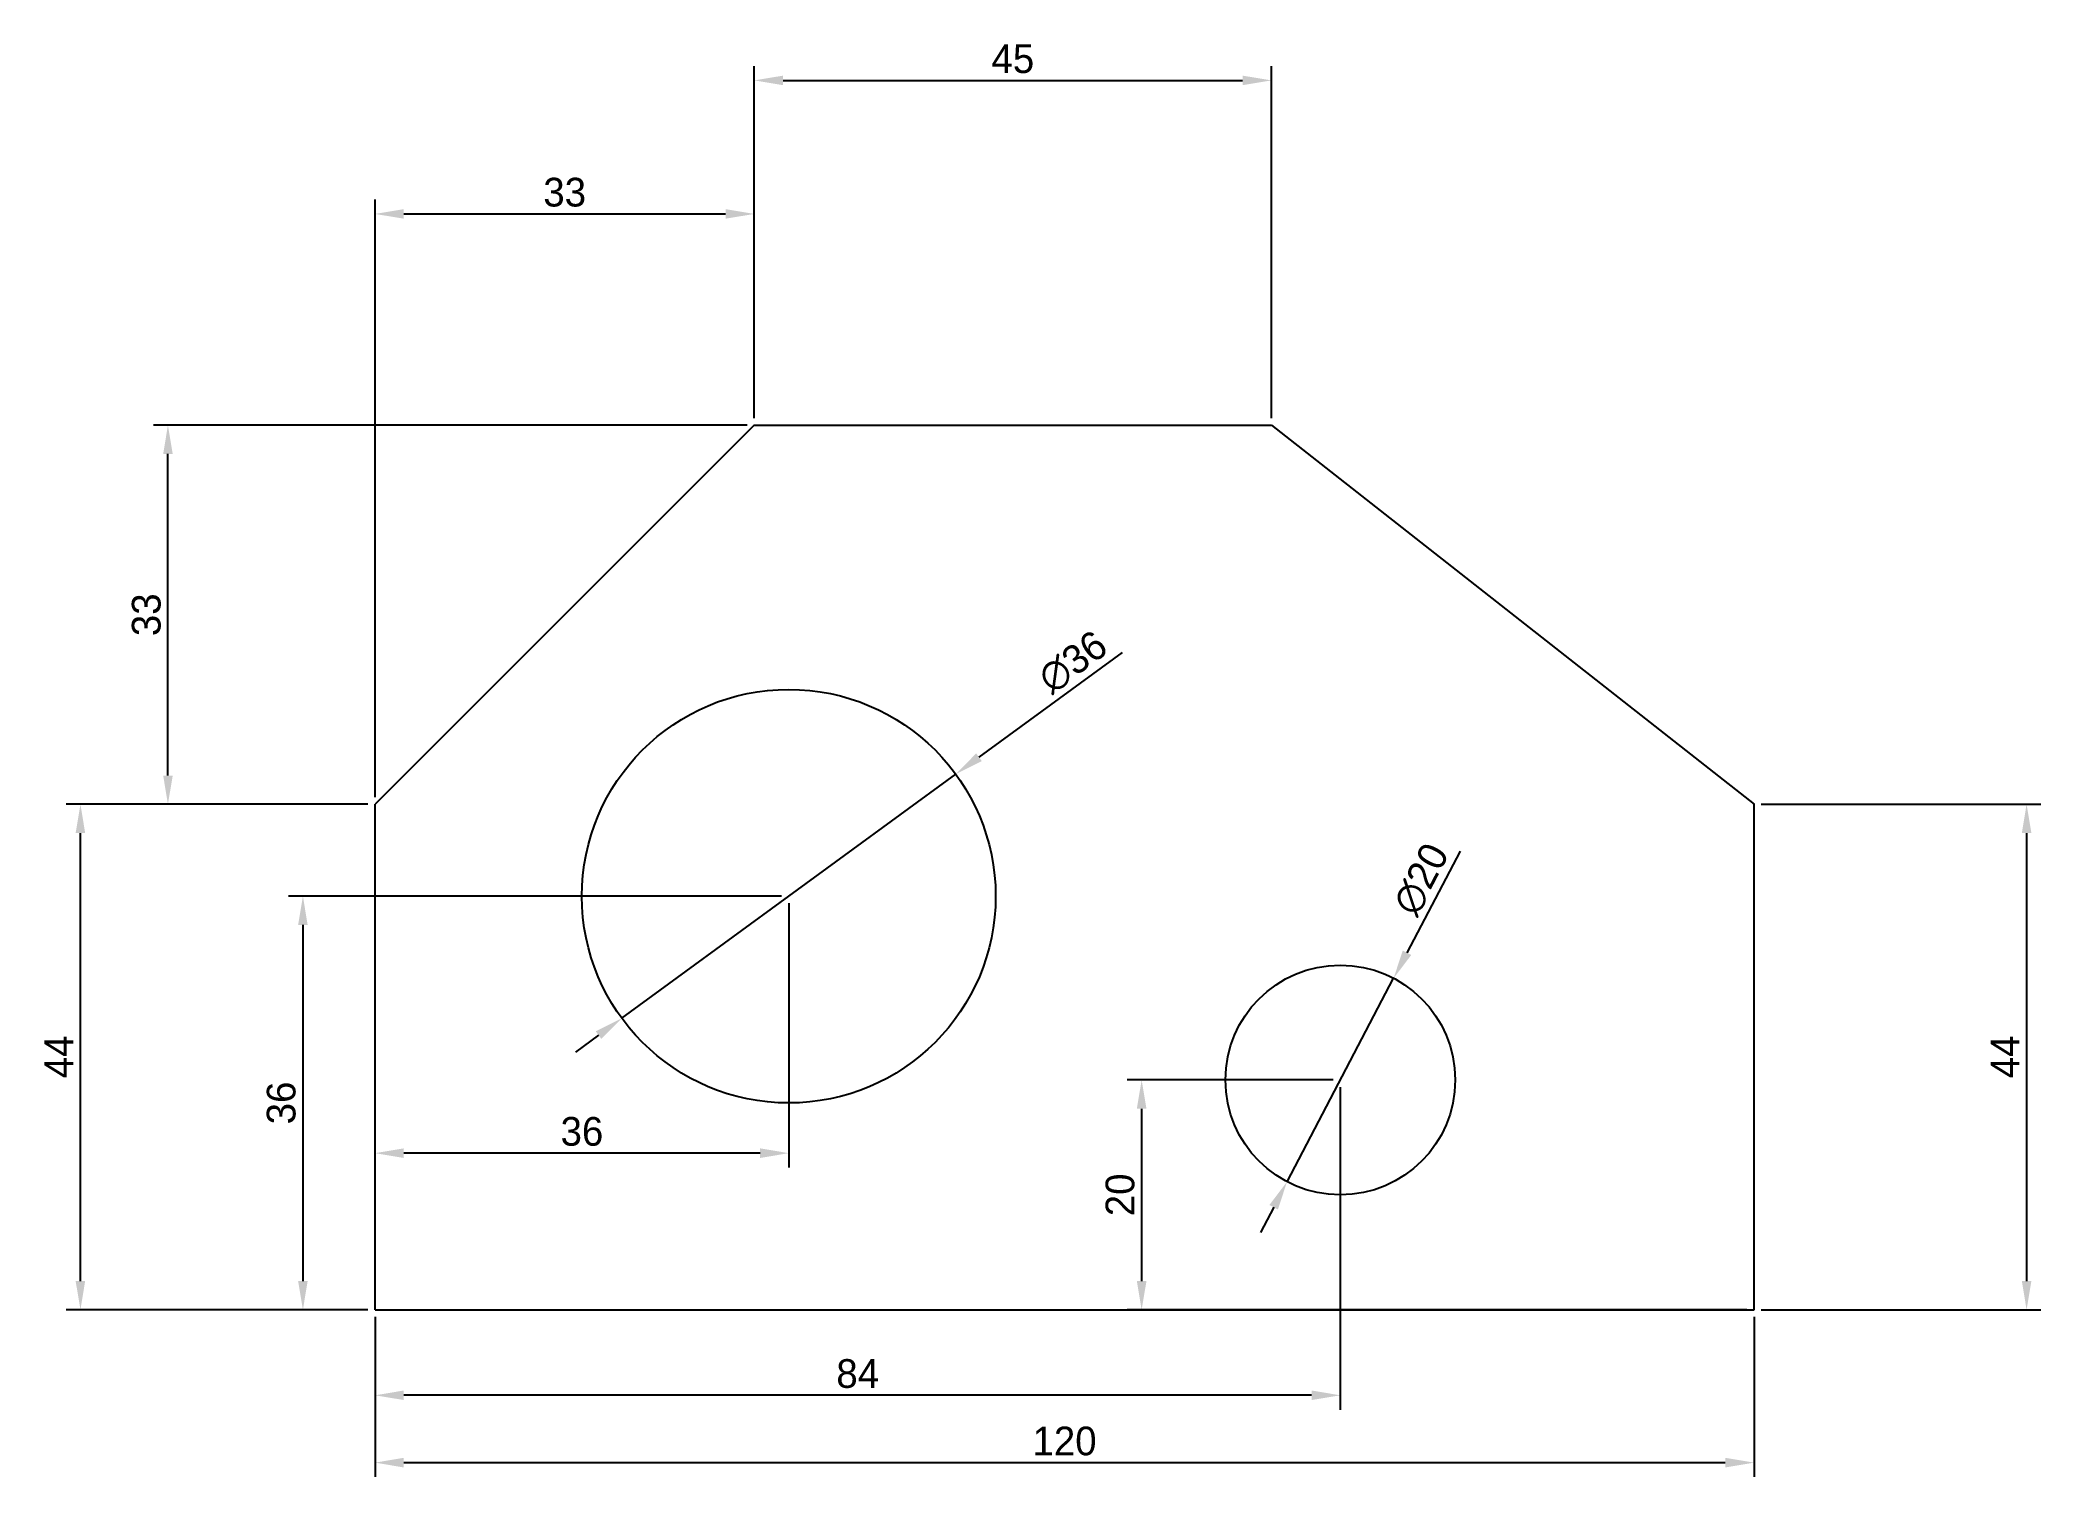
# Model space of a CAD drawing. Header units: millimetres. Extents: x -29 to 145, y -15 to 111.
import ezdxf

# ---------------------------------------------------------------- set-up
doc = ezdxf.new("R2010")
doc.units = ezdxf.units.MM
doc.dimstyles.new('ISO-25', dxfattribs={"dimtxt": 2.5, "dimasz": 2.5, "dimexe": 1.25, "dimexo": 0.625, "dimtad": 1, "dimtxsty": 'Standard', "dimcen": 2.5, "dimadec": 0, "dimazin": 0, "dimtfac": 1, "dimtmove": 0, "dimatfit": 3, "dimfxl": 1, "dimarcsym": 0})

# ---------------------------------------------------------------- blocks, each defined once
blk = doc.blocks.new('*D2')
at = {"color": 0, "lineweight": -2, "transparency": 16777216}
for p, q in [((-0.63, 44), (-26.89, 44)), ((-25.64, 2.5), (-25.64, 41.5)), ((-0.63, 0), (-26.89, 0))]:
    blk.add_line(p, q, dxfattribs=at)
at = {"color": 0, "transparency": 16777216}
for points in [[(-26.06, 41.5), (-25.23, 41.5), (-25.64, 44)], [(-26.06, 2.5), (-25.23, 2.5), (-25.64, 0)]]:
    blk.add_solid(points, dxfattribs=at)
at = {"layer": 'Defpoints', "color": 0, "transparency": 16777216}
for p in [(-25.64, 44), (0, 44), (0, 0)]:
    blk.add_point(p, dxfattribs=at)
at = {"color": 0, "transparency": 16777216, "insert": (-27.52, 22), "char_height": 2.5, "attachment_point": 5, "rotation": 90}
blk.add_mtext('44', dxfattribs=at)
blk = doc.blocks.new('*D3')
at = {"color": 0, "lineweight": -2, "transparency": 16777216}
for p, q in [((32.38, 77), (-19.28, 77)), ((-18.03, 46.5), (-18.03, 74.5)), ((-0.63, 44), (-19.28, 44))]:
    blk.add_line(p, q, dxfattribs=at)
at = {"color": 0, "transparency": 16777216}
for points in [[(-18.44, 74.5), (-17.61, 74.5), (-18.03, 77)], [(-18.44, 46.5), (-17.61, 46.5), (-18.03, 44)]]:
    blk.add_solid(points, dxfattribs=at)
at = {"layer": 'Defpoints', "color": 0, "transparency": 16777216}
for p in [(-18.03, 77), (33, 77), (0, 44)]:
    blk.add_point(p, dxfattribs=at)
at = {"color": 0, "transparency": 16777216, "insert": (-19.9, 60.5), "char_height": 2.5, "attachment_point": 5, "rotation": 90}
blk.add_mtext('33', dxfattribs=at)
blk = doc.blocks.new('*D4')
at = {"color": 0, "lineweight": -2, "transparency": 16777216}
for p, q in [((0, 44.62), (0, 96.64)), ((33, 77.62), (33, 96.64)), ((2.5, 95.39), (30.5, 95.39))]:
    blk.add_line(p, q, dxfattribs=at)
at = {"color": 0, "transparency": 16777216}
for points in [[(2.5, 95.81), (2.5, 94.98), (0, 95.39)], [(30.5, 95.81), (30.5, 94.98), (33, 95.39)]]:
    blk.add_solid(points, dxfattribs=at)
at = {"layer": 'Defpoints', "color": 0, "transparency": 16777216}
for p in [(33, 95.39), (33, 77), (0, 44)]:
    blk.add_point(p, dxfattribs=at)
at = {"color": 0, "transparency": 16777216, "insert": (16.5, 97.27), "char_height": 2.5, "attachment_point": 5}
blk.add_mtext('33', dxfattribs=at)
blk = doc.blocks.new('*D5')
at = {"color": 0, "lineweight": -2, "transparency": 16777216}
for p, q in [((33, 77.62), (33, 108.27)), ((78, 77.62), (78, 108.27)), ((35.5, 107.02), (75.5, 107.02))]:
    blk.add_line(p, q, dxfattribs=at)
at = {"color": 0, "transparency": 16777216}
for points in [[(35.5, 107.43), (35.5, 106.6), (33, 107.02)], [(75.5, 107.43), (75.5, 106.6), (78, 107.02)]]:
    blk.add_solid(points, dxfattribs=at)
at = {"layer": 'Defpoints', "color": 0, "transparency": 16777216}
for p in [(78, 107.02), (33, 77), (78, 77)]:
    blk.add_point(p, dxfattribs=at)
at = {"color": 0, "transparency": 16777216, "insert": (55.5, 108.89), "char_height": 2.5, "attachment_point": 5}
blk.add_mtext('45', dxfattribs=at)
blk = doc.blocks.new('*D6')
at = {"color": 0, "lineweight": -2, "transparency": 16777216}
for p, q in [((120.63, 44), (144.97, 44)), ((143.72, 41.5), (143.72, 2.5)), ((120.63, 0), (144.97, 0))]:
    blk.add_line(p, q, dxfattribs=at)
at = {"color": 0, "transparency": 16777216}
for points in [[(143.31, 41.5), (144.14, 41.5), (143.72, 44)], [(143.31, 2.5), (144.14, 2.5), (143.72, 0)]]:
    blk.add_solid(points, dxfattribs=at)
at = {"layer": 'Defpoints', "color": 0, "transparency": 16777216}
for p in [(120, 44), (120, 0), (143.72, 0)]:
    blk.add_point(p, dxfattribs=at)
at = {"color": 0, "transparency": 16777216, "insert": (141.85, 22), "char_height": 2.5, "attachment_point": 5, "rotation": 90}
blk.add_mtext('44', dxfattribs=at)
blk = doc.blocks.new('*D7')
at = {"color": 0, "lineweight": -2, "transparency": 16777216}
for p, q in [((0, -0.62), (0, -14.56)), ((120, -0.62), (120, -14.56)), ((2.5, -13.31), (117.5, -13.31))]:
    blk.add_line(p, q, dxfattribs=at)
at = {"color": 0, "transparency": 16777216}
for points in [[(2.5, -12.89), (2.5, -13.73), (0, -13.31)], [(117.5, -12.89), (117.5, -13.73), (120, -13.31)]]:
    blk.add_solid(points, dxfattribs=at)
at = {"layer": 'Defpoints', "color": 0, "transparency": 16777216}
for p in [(0, 0), (120, 0), (120, -13.31)]:
    blk.add_point(p, dxfattribs=at)
at = {"color": 0, "transparency": 16777216, "insert": (60, -11.44), "char_height": 2.5, "attachment_point": 5}
blk.add_mtext('120', dxfattribs=at)
blk = doc.blocks.new('*D8')
at = {"color": 0, "lineweight": -2, "transparency": 16777216}
for p, q in [((65.02, 57.21), (52.55, 48.09)), ((21.47, 25.38), (50.53, 46.62)), ((19.45, 23.91), (17.43, 22.43))]:
    blk.add_line(p, q, dxfattribs=at)
at = {"color": 0, "transparency": 16777216}
for points in [[(52.31, 48.43), (52.8, 47.76), (50.53, 46.62)], [(19.2, 24.24), (19.69, 23.57), (21.47, 25.38)]]:
    blk.add_solid(points, dxfattribs=at)
at = {"layer": 'Defpoints', "color": 0, "transparency": 16777216}
for p in [(50.53, 46.62), (21.47, 25.38)]:
    blk.add_point(p, dxfattribs=at)
at = {"color": 0, "transparency": 16777216, "insert": (60.72, 56.38), "char_height": 2.5, "attachment_point": 5, "rotation": 36.1538}
blk.add_mtext('∅36', dxfattribs=at)
blk = doc.blocks.new('*D9')
at = {"color": 0, "lineweight": -2, "transparency": 16777216}
for p, q in [((94.43, 39.93), (89.8, 31.07)), ((79.36, 11.14), (88.64, 28.86)), ((78.2, 8.93), (77.04, 6.71))]:
    blk.add_line(p, q, dxfattribs=at)
at = {"color": 0, "transparency": 16777216}
for points in [[(89.43, 31.27), (90.17, 30.88), (88.64, 28.86)], [(77.83, 9.12), (78.57, 8.73), (79.36, 11.14)]]:
    blk.add_solid(points, dxfattribs=at)
at = {"layer": 'Defpoints', "color": 0, "transparency": 16777216}
for p in [(88.64, 28.86), (79.36, 11.14)]:
    blk.add_point(p, dxfattribs=at)
at = {"color": 0, "transparency": 16777216, "insert": (91.03, 37.48), "char_height": 2.5, "attachment_point": 5, "rotation": 62.3726}
blk.add_mtext('∅20', dxfattribs=at)
blk = doc.blocks.new('*D10')
at = {"color": 0, "lineweight": -2, "transparency": 16777216}
for p, q in [((36, 35.38), (36, 12.38)), ((0, 0.62), (0, 14.88)), ((33.5, 13.63), (2.5, 13.63))]:
    blk.add_line(p, q, dxfattribs=at)
at = {"color": 0, "transparency": 16777216}
for points in [[(2.5, 14.05), (2.5, 13.21), (0, 13.63)], [(33.5, 14.05), (33.5, 13.21), (36, 13.63)]]:
    blk.add_solid(points, dxfattribs=at)
at = {"layer": 'Defpoints', "color": 0, "transparency": 16777216}
for p in [(36, 36), (0, 13.63), (0, 0)]:
    blk.add_point(p, dxfattribs=at)
at = {"color": 0, "transparency": 16777216, "insert": (18, 15.51), "char_height": 2.5, "attachment_point": 5}
blk.add_mtext('36', dxfattribs=at)
blk = doc.blocks.new('*D11')
at = {"color": 0, "lineweight": -2, "transparency": 16777216}
for p, q in [((35.38, 36), (-7.53, 36)), ((-6.28, 33.5), (-6.28, 2.5)), ((-0.63, 0), (-7.53, 0))]:
    blk.add_line(p, q, dxfattribs=at)
at = {"color": 0, "transparency": 16777216}
for points in [[(-6.7, 33.5), (-5.87, 33.5), (-6.28, 36)], [(-6.7, 2.5), (-5.87, 2.5), (-6.28, 0)]]:
    blk.add_solid(points, dxfattribs=at)
at = {"layer": 'Defpoints', "color": 0, "transparency": 16777216}
for p in [(36, 36), (0, 0), (-6.28, 0)]:
    blk.add_point(p, dxfattribs=at)
at = {"color": 0, "transparency": 16777216, "insert": (-8.16, 18), "char_height": 2.5, "attachment_point": 5, "rotation": 90}
blk.add_mtext('36', dxfattribs=at)
blk = doc.blocks.new('*D13')
at = {"color": 0, "lineweight": -2, "transparency": 16777216}
for p, q in [((83.38, 20), (65.46, 20)), ((66.71, 17.5), (66.71, 2.5)), ((119.38, 0), (65.46, 0))]:
    blk.add_line(p, q, dxfattribs=at)
at = {"color": 0, "transparency": 16777216}
for points in [[(66.29, 17.5), (67.13, 17.5), (66.71, 20)], [(66.29, 2.5), (67.13, 2.5), (66.71, 0)]]:
    blk.add_solid(points, dxfattribs=at)
at = {"layer": 'Defpoints', "color": 0, "transparency": 16777216}
for p in [(84, 20), (120, 0), (66.71, 0)]:
    blk.add_point(p, dxfattribs=at)
at = {"color": 0, "transparency": 16777216, "insert": (64.84, 10), "char_height": 2.5, "attachment_point": 5, "rotation": 90}
blk.add_mtext('20', dxfattribs=at)
blk = doc.blocks.new('*D14')
at = {"color": 0, "lineweight": -2, "transparency": 16777216}
for p, q in [((84, 19.38), (84, -8.7)), ((0, -0.62), (0, -8.7)), ((81.5, -7.45), (2.5, -7.45))]:
    blk.add_line(p, q, dxfattribs=at)
at = {"color": 0, "transparency": 16777216}
for points in [[(2.5, -7.03), (2.5, -7.86), (0, -7.45)], [(81.5, -7.03), (81.5, -7.86), (84, -7.45)]]:
    blk.add_solid(points, dxfattribs=at)
at = {"layer": 'Defpoints', "color": 0, "transparency": 16777216}
for p in [(84, 20), (0, 0), (0, -7.45)]:
    blk.add_point(p, dxfattribs=at)
at = {"color": 0, "transparency": 16777216, "insert": (42, -5.57), "char_height": 2.5, "attachment_point": 5}
blk.add_mtext('84', dxfattribs=at)

msp = doc.modelspace()

# ---------------------------------------------------------------- linework, layer by layer
for p, q in [((33, 77), (0, 44)), ((33, 77), (78, 77)), ((78, 77), (120, 44)), ((0, 0), (0, 44)), ((120, 0), (120, 44)), ((0, 0), (120, 0))]:
    msp.add_line(p, q)
for centre, radius in [((36, 36), 18), ((84, 20), 10)]:
    msp.add_circle(centre, radius)

# ---------------------------------------------------------------- dimensions: what is measured, and where the dimension line sits
for base, p1, p2, picture, middle in [((78, 107.018), (33, 77), (78, 77), '*D5', (55.5, 108.893)), ((33, 95.392), (0, 44), (33, 77), '*D4', (16.5, 97.267)), ((0, 13.632), (36, 36), (0, 0), '*D10', (18, 15.507)), ((0, -7.446), (84, 20), (0, 0), '*D14', (42, -5.571)), ((120, -13.31), (0, 0), (120, 0), '*D7', (60, -11.435))]:
    dim = msp.add_linear_dim(base=base, p1=p1, p2=p2, dimstyle='ISO-25')
    dim.commit()
    dim.dimension.update_dxf_attribs({"geometry": picture, "text_midpoint": middle})
for base, p1, p2, picture, middle in [((-18.026, 77), (0, 44), (33, 77), '*D3', (-19.901, 60.5)), ((-25.644, 44), (0, 0), (0, 44), '*D2', (-27.519, 22)), ((143.724, 0), (120, 44), (120, 0), '*D6', (141.849, 22)), ((-6.284, 0), (36, 36), (0, 0), '*D11', (-8.159, 18)), ((66.711, 0), (84, 20), (120, 0), '*D13', (64.836, 10))]:
    dim = msp.add_linear_dim(base=base, p1=p1, p2=p2, angle=90, dimstyle='ISO-25')
    dim.commit()
    dim.dimension.update_dxf_attribs({"geometry": picture, "text_midpoint": middle})
dim = msp.add_diameter_dim_2p(p1=(21.466, 25.381), p2=(50.534, 46.619), dimstyle='ISO-25')
dim.commit()
dim.dimension.update_dxf_attribs({"geometry": '*D8', "text_midpoint": (61.826, 54.87), "dimtype": 163})
dim = msp.add_diameter_dim_2p(p1=(79.363, 11.14), p2=(88.637, 28.86), dimstyle='ISO-25')
dim.commit()
dim.dimension.update_dxf_attribs({"geometry": '*D9', "text_midpoint": (91.034, 37.482)})

doc.saveas('drawing.dxf')
